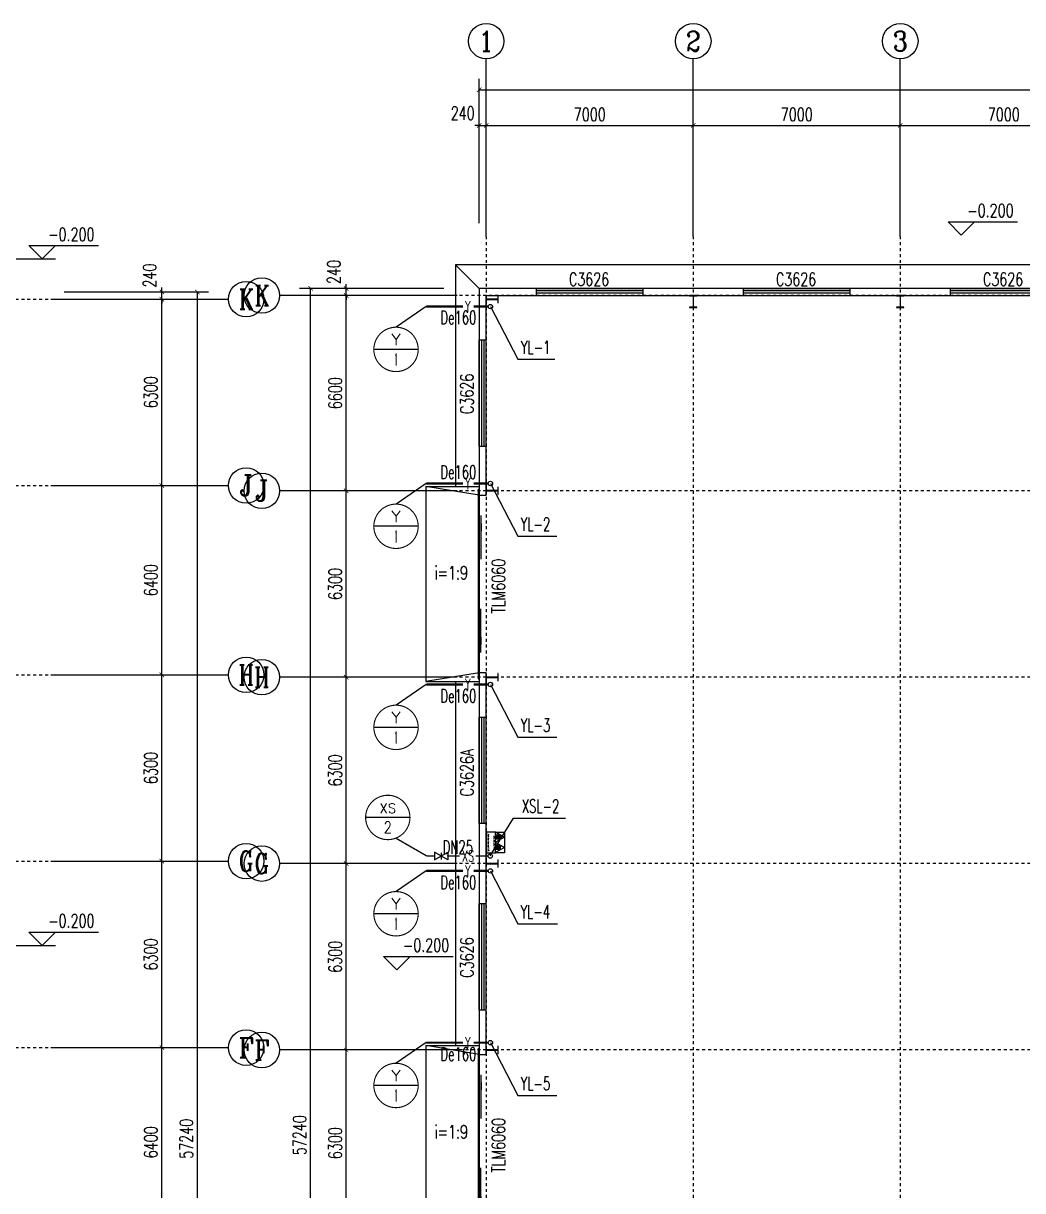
# Model space of a CAD drawing. Header units: millimetres. Extents: x 422266 to 846701, y 53777 to 109039.
# Drawn here: x 422386.35 to 422420.14, y 54755.3 to 54794.75 of the extents above; entities that cross this region are included whole.
import ezdxf
from ezdxf.enums import TextEntityAlignment as Align

# ---------------------------------------------------------------- set-up
doc = ezdxf.new("R2010")
doc.units = ezdxf.units.MM
doc.linetypes.add('DOTE', pattern=[2.42, 2, -0.2, 0.02, -0.2])
for name, color, linetype in [('AXIS_TEXT', 7, 'Continuous'), ('AXIS_外部', 171, 'Continuous'), ('COLUMN', 2, 'Continuous'), ('DIM_SYMB', 171, 'Continuous'), ('DIM_消防', 3, 'Continuous'), ('DIM_雨水', 3, 'Continuous'), ('DOTE', 8, 'DOTE'), ('GROUND', 150, 'Continuous'), ('JZ__灭火器', 6, 'Continuous'), ('PIPE-消防', 1, 'Continuous'), ('PIPE-雨水', 4, 'Continuous'), ('PUB_TEXT', 7, 'Continuous'), ('TEXT_消防', 7, 'Continuous'), ('TEXT_雨水', 7, 'Continuous'), ('TWT_TEXT', 7, 'Continuous'), ('VALVE_消防', 7, 'Continuous'), ('VPIPE-消防', 1, 'Continuous'), ('VPIPE-雨水', 4, 'Continuous'), ('WALL-PARAPET', 6, 'Continuous'), ('WINDOW', 140, 'Continuous'), ('WINDOW_TEXT', 7, 'Continuous'), ('标高', 83, 'Continuous')]:
    doc.layers.add(name, color=color, linetype=linetype)
doc.styles.add('_TCH_AXIS', font='COMPLEX', dxfattribs={"bigfont": 'GBCBIG'})
doc.styles.add('_TCH_DIM', font='SIMPLEX', dxfattribs={"bigfont": 'GBCBIG'})
doc.styles.add('_TCH_DIM_T3', font='SIMPLEX', dxfattribs={"width": 0.705882, "bigfont": 'GBCBIG'})
doc.styles.add('_TCH_WINDOW', font='SIMPLEX', dxfattribs={"height": 3.5, "bigfont": 'GBCBIG'})
doc.styles.add('_TWT_CIRCLE', font='COMPLEX', dxfattribs={"width": 1.1, "height": 3, "bigfont": 'HZTXT'})
doc.styles.add('_TWT_PIPEDN', font='SIMPLEX', dxfattribs={"width": 0.8, "height": 3, "bigfont": 'HZTXT'})
doc.styles.add('_TWT_PIPETEXT', font='COMPLEX', dxfattribs={"width": 0.8, "height": 2.5, "bigfont": 'HZTXT'})
doc.styles.add('_TWT_SERIAL', font='COMPLEX', dxfattribs={"width": 0.8, "height": 3, "bigfont": 'HZTXT'})
doc.styles.add('COMPLEX', font='COMPLEX')
doc.dimstyles.new('_TCH_ARCH&&150', dxfattribs={"dimtxt": 446.25, "dimasz": 150, "dimexe": 375, "dimexo": 450, "dimgap": 150, "dimtad": 1, "dimdec": 0, "dimzin": 0, "dimdsep": 46, "dimtxsty": '_TCH_DIM_T3', "dimblk": 'ARCHTICK', "dimcen": 0.09, "dimclrt": 7, "dimazin": 2, "dimtfac": 1, "dimtdec": 0, "dimtix": 1, "dimtmove": 2, "dimatfit": 3, "dimfxl": 0, "dimtolj": 1, "dimtzin": 0, "dimarcsym": 0})

# ---------------------------------------------------------------- blocks, each defined once
blk = doc.blocks.new('_AXISO')
blk.add_circle((0, 0), 0.5)
at = {"layer": 'AXIS_TEXT', "style": 'COMPLEX', "width": 1.041667}
blk.add_attdef('A', text='', height=0.56, dxfattribs=at).set_placement((-0.25, -0.28), (0.25, -0.28), align=Align.FIT)
blk = doc.blocks.new('_ArchTick')
at = {"color": 0, "linetype": 'ByBlock', "const_width": 0.15}
blk.add_lwpolyline([(-0.5, -0.5), (0.5, 0.5)], dxfattribs=at)
blk = doc.blocks.new('*D123')
at = {"layer": 'AXIS_外部', "color": 0, "lineweight": -2}
for p, q in [((551566, 124656), (556441, 124656)), ((556066, 67416), (556066, 124656)), ((551566, 67416), (556441, 67416))]:
    blk.add_line(p, q, dxfattribs=at)
at = {"layer": 'Defpoints', "color": 0}
for p in [(551116, 124656), (556066, 124656), (551116, 67416)]:
    blk.add_point(p, dxfattribs=at)
at = {"layer": 'AXIS_外部', "color": 0, "lineweight": -2, "xscale": 150, "yscale": 150, "zscale": 150}
for p, rotation in [((556066, 124656), 90), ((556066, 67416), 270)]:
    blk.add_blockref('_ArchTick', p, dxfattribs=dict(at, rotation=rotation))
at = {"layer": 'AXIS_外部', "color": 7, "insert": (555693, 96036), "char_height": 446.2, "attachment_point": 5, "rotation": 90, "style": '_TCH_DIM_T3'}
blk.add_mtext('\\A1;57240', dxfattribs=at)
blk = doc.blocks.new('*D128')
at = {"layer": 'AXIS_外部', "color": 0, "lineweight": -2}
for p, q in [((551566, 99116), (555241, 99116)), ((554866, 92716), (554866, 99116)), ((551566, 92716), (555241, 92716))]:
    blk.add_line(p, q, dxfattribs=at)
at = {"layer": 'Defpoints', "color": 0}
for p in [(551116, 99116), (554866, 99116), (551116, 92716)]:
    blk.add_point(p, dxfattribs=at)
at = {"layer": 'AXIS_外部', "color": 0, "lineweight": -2, "xscale": 150, "yscale": 150, "zscale": 150}
for p, rotation in [((554866, 99116), 90), ((554866, 92716), 270)]:
    blk.add_blockref('_ArchTick', p, dxfattribs=dict(at, rotation=rotation))
at = {"layer": 'AXIS_外部', "color": 7, "insert": (554493, 95916), "char_height": 446.2, "attachment_point": 5, "rotation": 90, "style": '_TCH_DIM_T3'}
blk.add_mtext('\\A1;6400', dxfattribs=at)
blk = doc.blocks.new('*D129')
at = {"layer": 'AXIS_外部', "color": 0, "lineweight": -2}
for p, q in [((551566, 105416), (555241, 105416)), ((554866, 99116), (554866, 105416)), ((551566, 99116), (555241, 99116))]:
    blk.add_line(p, q, dxfattribs=at)
at = {"layer": 'Defpoints', "color": 0}
for p in [(551116, 105416), (554866, 105416), (551116, 99116)]:
    blk.add_point(p, dxfattribs=at)
at = {"layer": 'AXIS_外部', "color": 0, "lineweight": -2, "xscale": 150, "yscale": 150, "zscale": 150}
for p, rotation in [((554866, 105416), 90), ((554866, 99116), 270)]:
    blk.add_blockref('_ArchTick', p, dxfattribs=dict(at, rotation=rotation))
at = {"layer": 'AXIS_外部', "color": 7, "insert": (554493, 102266), "char_height": 446.2, "attachment_point": 5, "rotation": 90, "style": '_TCH_DIM_T3'}
blk.add_mtext('\\A1;6300', dxfattribs=at)
blk = doc.blocks.new('*D130')
at = {"layer": 'AXIS_外部', "color": 0, "lineweight": -2}
for p, q in [((551566, 111716), (555241, 111716)), ((554866, 105416), (554866, 111716)), ((551566, 105416), (555241, 105416))]:
    blk.add_line(p, q, dxfattribs=at)
at = {"layer": 'Defpoints', "color": 0}
for p in [(551116, 111716), (554866, 111716), (551116, 105416)]:
    blk.add_point(p, dxfattribs=at)
at = {"layer": 'AXIS_外部', "color": 0, "lineweight": -2, "xscale": 150, "yscale": 150, "zscale": 150}
for p, rotation in [((554866, 111716), 90), ((554866, 105416), 270)]:
    blk.add_blockref('_ArchTick', p, dxfattribs=dict(at, rotation=rotation))
at = {"layer": 'AXIS_外部', "color": 7, "insert": (554493, 108566), "char_height": 446.2, "attachment_point": 5, "rotation": 90, "style": '_TCH_DIM_T3'}
blk.add_mtext('\\A1;6300', dxfattribs=at)
blk = doc.blocks.new('*D131')
at = {"layer": 'AXIS_外部', "color": 0, "lineweight": -2}
for p, q in [((551566, 118116), (555241, 118116)), ((554866, 111716), (554866, 118116)), ((551566, 111716), (555241, 111716))]:
    blk.add_line(p, q, dxfattribs=at)
at = {"layer": 'Defpoints', "color": 0}
for p in [(551116, 118116), (554866, 118116), (551116, 111716)]:
    blk.add_point(p, dxfattribs=at)
at = {"layer": 'AXIS_外部', "color": 0, "lineweight": -2, "xscale": 150, "yscale": 150, "zscale": 150}
for p, rotation in [((554866, 118116), 90), ((554866, 111716), 270)]:
    blk.add_blockref('_ArchTick', p, dxfattribs=dict(at, rotation=rotation))
at = {"layer": 'AXIS_外部', "color": 7, "insert": (554493, 114916), "char_height": 446.2, "attachment_point": 5, "rotation": 90, "style": '_TCH_DIM_T3'}
blk.add_mtext('\\A1;6400', dxfattribs=at)
blk = doc.blocks.new('*D132')
at = {"layer": 'AXIS_外部', "color": 0, "lineweight": -2}
for p, q in [((551566, 124416), (555241, 124416)), ((554866, 118116), (554866, 124416)), ((551566, 118116), (555241, 118116))]:
    blk.add_line(p, q, dxfattribs=at)
at = {"layer": 'Defpoints', "color": 0}
for p in [(551116, 124416), (554866, 124416), (551116, 118116)]:
    blk.add_point(p, dxfattribs=at)
at = {"layer": 'AXIS_外部', "color": 0, "lineweight": -2, "xscale": 150, "yscale": 150, "zscale": 150}
for p, rotation in [((554866, 124416), 90), ((554866, 118116), 270)]:
    blk.add_blockref('_ArchTick', p, dxfattribs=dict(at, rotation=rotation))
at = {"layer": 'AXIS_外部', "color": 7, "insert": (554493, 121266), "char_height": 446.2, "attachment_point": 5, "rotation": 90, "style": '_TCH_DIM_T3'}
blk.add_mtext('\\A1;6300', dxfattribs=at)
blk = doc.blocks.new('*D133')
at = {"layer": 'AXIS_外部', "color": 0, "lineweight": -2}
for p, q in [((554866, 124656), (554866, 124806)), ((551566, 124656), (555241, 124656)), ((551566, 124416), (555241, 124416)), ((554866, 124416), (554866, 124656)), ((554866, 124416), (554866, 124266))]:
    blk.add_line(p, q, dxfattribs=at)
at = {"layer": 'Defpoints', "color": 0}
for p in [(551116, 124656), (551116, 124416), (554866, 124656)]:
    blk.add_point(p, dxfattribs=at)
at = {"layer": 'AXIS_外部', "color": 0, "lineweight": -2, "xscale": 150, "yscale": 150, "zscale": 150}
for p, rotation in [((554866, 124656), 270), ((554866, 124416), 90)]:
    blk.add_blockref('_ArchTick', p, dxfattribs=dict(at, rotation=rotation))
at = {"layer": 'AXIS_外部', "color": 7, "insert": (554454, 125211), "char_height": 446.2, "attachment_point": 5, "rotation": 90, "style": '_TCH_DIM_T3'}
blk.add_mtext('\\A1;240', dxfattribs=at)
blk = doc.blocks.new('A$C3ACC4A1C')
at = {"layer": 'COLUMN'}
h = blk.add_hatch(color=256, dxfattribs=at)
h.paths.add_polyline_path([(125, 400), (0, 400), (0, 388), (120, 388), (120, 200), (125, 200)])
h.paths.add_polyline_path([(250, 400), (125, 400), (125, 200), (130, 200), (130, 388), (250, 388)])
h.paths.add_polyline_path([(250, 12), (130, 12), (130, 200), (125, 200), (125, 0), (250, 0)])
h.paths.add_polyline_path([(125, 200), (120, 200), (120, 12), (0, 12), (0, 0), (125, 0)])
blk.add_lwpolyline([(0, 0), (0, 12), (120, 12), (120, 388), (0, 388), (0, 400), (250, 400), (250, 388), (130, 388), (130, 12), (250, 12), (250, 0)], close=True, dxfattribs=at)
blk = doc.blocks.new('消防软管卷盘')
blk.add_lwpolyline([(4963954, 151899), (4963954, 150312), (4964641, 150312), (4964641, 151899)], close=True)
for points, const_width in [([(4964134, 151704), (4964482, 151704)], 1), ([(4964134, 151566), (4964482, 151566)], 1), ([(4964134, 151428), (4964482, 151428)], 1), ([(4964134, 151290), (4964482, 151290)], 1), ([(4964134, 151152), (4964482, 151152)], 1), ([(4964134, 151014), (4964482, 151014)], 0.1), ([(4964134, 150876), (4964482, 150876)], 1), ([(4964134, 150738), (4964482, 150738)], 1), ([(4964150, 150600), (4964499, 150600)], 1), ([(4964150, 150462), (4964499, 150462)], 1)]:
    blk.add_lwpolyline(points, dxfattribs=dict(const_width=const_width))
for centre, start, end in [((4964134, 151636), 90, 270), ((4964134, 151360), 90, 270), ((4964482, 151498), 270, 90), ((4964482, 151222), 270, 90), ((4964134, 151084), 90, 270), ((4964134, 150808), 90, 270), ((4964150, 150532), 90, 270), ((4964482, 150946), 270, 90), ((4964499, 150670), 270, 90)]:
    blk.add_arc(centre, 69, start, end)
blk = doc.blocks.new('手提式干粉灭火器')
h = blk.add_hatch()
h.set_pattern_fill('ANSI31', color=256, scale=225.365854, style=0)
h.set_pattern_definition([(45, (276289.086, 185586.136), (-19.9197154, 19.9197154), [])])
h.paths.add_polyline_path([(72, 158), (-72, 158), (-72, 19), (72, 19)])
for points in [[(0, 303), (-175, 0), (175, 0)], [(-72, 19), (72, 19), (72, 158), (-72, 158)]]:
    blk.add_lwpolyline(points, close=True)
blk = doc.blocks.new('92623')
blk.add_lwpolyline([(8910066, 83014), (8909273, 83014), (8909273, 82670), (8910066, 82670)], close=True)
at = {"xscale": -0.5, "yscale": 0.5, "zscale": 0.5, "rotation": 89.99999999998747}
blk.add_blockref('消防软管卷盘', (8985223, 2565334), dxfattribs=at)
at = {"layer": 'JZ__灭火器', "xscale": 1.141071624, "yscale": 1.141071624, "zscale": 1.141071624, "rotation": 180}
for p in [(8909466, 83014), (8909863, 83014)]:
    blk.add_blockref('手提式干粉灭火器', p, dxfattribs=at)
blk = doc.blocks.new('$WINLIB2D$00000001')
for p, q in [((-0.5, 0.5), (0.5, 0.5)), ((-0.5, 0.5), (-0.5, -0.5)), ((0.5, -0.5), (0.5, 0.5)), ((0.5, 0.167), (-0.5, 0.167)), ((0.5, -0.167), (-0.5, -0.167)), ((-0.5, -0.5), (0.5, -0.5))]:
    blk.add_line(p, q)
blk = doc.blocks.new('*D134')
at = {"layer": 'AXIS_外部', "color": 0, "lineweight": -2}
for p, q in [((434387, 125665), (429512, 125665)), ((429887, 68425), (429887, 125665)), ((434387, 68425), (429512, 68425))]:
    blk.add_line(p, q, dxfattribs=at)
at = {"layer": 'Defpoints', "color": 0}
for p in [(429887, 125665), (434837, 125665), (434837, 68425)]:
    blk.add_point(p, dxfattribs=at)
at = {"layer": 'AXIS_外部', "color": 0, "lineweight": -2, "xscale": 150, "yscale": 150, "zscale": 150}
for p, rotation in [((429887, 125665), 90), ((429887, 68425), 270)]:
    blk.add_blockref('_ArchTick', p, dxfattribs=dict(at, rotation=rotation))
at = {"layer": 'AXIS_外部', "color": 7, "insert": (429514, 97045), "char_height": 446.2, "attachment_point": 5, "rotation": 90, "style": '_TCH_DIM_T3'}
blk.add_mtext('\\A1;57240', dxfattribs=at)
blk = doc.blocks.new('*D139')
at = {"layer": 'AXIS_外部', "color": 0, "lineweight": -2}
for p, q in [((434387, 99925), (430712, 99925)), ((431087, 93625), (431087, 99925)), ((434387, 93625), (430712, 93625))]:
    blk.add_line(p, q, dxfattribs=at)
at = {"layer": 'Defpoints', "color": 0}
for p in [(431087, 99925), (434837, 99925), (434837, 93625)]:
    blk.add_point(p, dxfattribs=at)
at = {"layer": 'AXIS_外部', "color": 0, "lineweight": -2, "xscale": 150, "yscale": 150, "zscale": 150}
for p, rotation in [((431087, 99925), 90), ((431087, 93625), 270)]:
    blk.add_blockref('_ArchTick', p, dxfattribs=dict(at, rotation=rotation))
at = {"layer": 'AXIS_外部', "color": 7, "insert": (430714, 96775), "char_height": 446.2, "attachment_point": 5, "rotation": 90, "style": '_TCH_DIM_T3'}
blk.add_mtext('\\A1;6300', dxfattribs=at)
blk = doc.blocks.new('*D140')
at = {"layer": 'AXIS_外部', "color": 0, "lineweight": -2}
for p, q in [((434387, 106225), (430712, 106225)), ((431087, 99925), (431087, 106225)), ((434387, 99925), (430712, 99925))]:
    blk.add_line(p, q, dxfattribs=at)
at = {"layer": 'Defpoints', "color": 0}
for p in [(431087, 106225), (434837, 106225), (434837, 99925)]:
    blk.add_point(p, dxfattribs=at)
at = {"layer": 'AXIS_外部', "color": 0, "lineweight": -2, "xscale": 150, "yscale": 150, "zscale": 150}
for p, rotation in [((431087, 106225), 90), ((431087, 99925), 270)]:
    blk.add_blockref('_ArchTick', p, dxfattribs=dict(at, rotation=rotation))
at = {"layer": 'AXIS_外部', "color": 7, "insert": (430714, 103075), "char_height": 446.2, "attachment_point": 5, "rotation": 90, "style": '_TCH_DIM_T3'}
blk.add_mtext('\\A1;6300', dxfattribs=at)
blk = doc.blocks.new('*D141')
at = {"layer": 'AXIS_外部', "color": 0, "lineweight": -2}
for p, q in [((434387, 112525), (430712, 112525)), ((431087, 106225), (431087, 112525)), ((434387, 106225), (430712, 106225))]:
    blk.add_line(p, q, dxfattribs=at)
at = {"layer": 'Defpoints', "color": 0}
for p in [(431087, 112525), (434837, 112525), (434837, 106225)]:
    blk.add_point(p, dxfattribs=at)
at = {"layer": 'AXIS_外部', "color": 0, "lineweight": -2, "xscale": 150, "yscale": 150, "zscale": 150}
for p, rotation in [((431087, 112525), 90), ((431087, 106225), 270)]:
    blk.add_blockref('_ArchTick', p, dxfattribs=dict(at, rotation=rotation))
at = {"layer": 'AXIS_外部', "color": 7, "insert": (430714, 109375), "char_height": 446.2, "attachment_point": 5, "rotation": 90, "style": '_TCH_DIM_T3'}
blk.add_mtext('\\A1;6300', dxfattribs=at)
blk = doc.blocks.new('*D142')
at = {"layer": 'AXIS_外部', "color": 0, "lineweight": -2}
for p, q in [((434387, 118825), (430712, 118825)), ((431087, 112525), (431087, 118825)), ((434387, 112525), (430712, 112525))]:
    blk.add_line(p, q, dxfattribs=at)
at = {"layer": 'Defpoints', "color": 0}
for p in [(431087, 118825), (434837, 118825), (434837, 112525)]:
    blk.add_point(p, dxfattribs=at)
at = {"layer": 'AXIS_外部', "color": 0, "lineweight": -2, "xscale": 150, "yscale": 150, "zscale": 150}
for p, rotation in [((431087, 118825), 90), ((431087, 112525), 270)]:
    blk.add_blockref('_ArchTick', p, dxfattribs=dict(at, rotation=rotation))
at = {"layer": 'AXIS_外部', "color": 7, "insert": (430714, 115675), "char_height": 446.2, "attachment_point": 5, "rotation": 90, "style": '_TCH_DIM_T3'}
blk.add_mtext('\\A1;6300', dxfattribs=at)
blk = doc.blocks.new('*D143')
at = {"layer": 'AXIS_外部', "color": 0, "lineweight": -2}
for p, q in [((434387, 125425), (430712, 125425)), ((431087, 118825), (431087, 125425)), ((434387, 118825), (430712, 118825))]:
    blk.add_line(p, q, dxfattribs=at)
at = {"layer": 'Defpoints', "color": 0}
for p in [(431087, 125425), (434837, 125425), (434837, 118825)]:
    blk.add_point(p, dxfattribs=at)
at = {"layer": 'AXIS_外部', "color": 0, "lineweight": -2, "xscale": 150, "yscale": 150, "zscale": 150}
for p, rotation in [((431087, 125425), 90), ((431087, 118825), 270)]:
    blk.add_blockref('_ArchTick', p, dxfattribs=dict(at, rotation=rotation))
at = {"layer": 'AXIS_外部', "color": 7, "insert": (430714, 122125), "char_height": 446.2, "attachment_point": 5, "rotation": 90, "style": '_TCH_DIM_T3'}
blk.add_mtext('\\A1;6600', dxfattribs=at)
blk = doc.blocks.new('*D144')
at = {"layer": 'AXIS_外部', "color": 0, "lineweight": -2}
for p, q in [((434387, 125665), (430712, 125665)), ((431087, 125665), (431087, 125815)), ((431087, 125425), (431087, 125665)), ((434387, 125425), (430712, 125425)), ((431087, 125425), (431087, 125275))]:
    blk.add_line(p, q, dxfattribs=at)
at = {"layer": 'Defpoints', "color": 0}
for p in [(431087, 125665), (434837, 125665), (434837, 125425)]:
    blk.add_point(p, dxfattribs=at)
at = {"layer": 'AXIS_外部', "color": 0, "lineweight": -2, "xscale": 150, "yscale": 150, "zscale": 150}
for p, rotation in [((431087, 125665), 270), ((431087, 125425), 90)]:
    blk.add_blockref('_ArchTick', p, dxfattribs=dict(at, rotation=rotation))
at = {"layer": 'AXIS_外部', "color": 7, "insert": (430674, 126220), "char_height": 446.2, "attachment_point": 5, "rotation": 90, "style": '_TCH_DIM_T3'}
blk.add_mtext('\\A1;240', dxfattribs=at)
blk = doc.blocks.new('*D145')
at = {"layer": 'AXIS_外部', "color": 0, "lineweight": -2}
for p, q in [((435585, 127875), (435585, 132750)), ((478065, 127875), (478065, 132750)), ((435585, 132375), (478065, 132375))]:
    blk.add_line(p, q, dxfattribs=at)
at = {"layer": 'Defpoints', "color": 0}
for p in [(478065, 132375), (435585, 127425), (478065, 127425)]:
    blk.add_point(p, dxfattribs=at)
at = {"layer": 'AXIS_外部', "color": 0, "lineweight": -2, "xscale": 150, "yscale": 150, "zscale": 150, "rotation": 180}
blk.add_blockref('_ArchTick', (435585, 132375), dxfattribs=at)
at = {"layer": 'AXIS_外部', "color": 0, "lineweight": -2, "xscale": 150, "yscale": 150, "zscale": 150}
blk.add_blockref('_ArchTick', (478065, 132375), dxfattribs=at)
at = {"layer": 'AXIS_外部', "color": 7, "insert": (456825, 132748), "char_height": 446.2, "attachment_point": 5, "style": '_TCH_DIM_T3'}
blk.add_mtext('\\A1;42480', dxfattribs=at)
blk = doc.blocks.new('*D146')
at = {"layer": 'AXIS_外部', "color": 0, "lineweight": -2}
for p, q in [((435585, 127875), (435585, 131550)), ((435825, 127875), (435825, 131550)), ((435585, 131175), (435435, 131175)), ((435585, 131175), (435825, 131175)), ((435825, 131175), (435975, 131175))]:
    blk.add_line(p, q, dxfattribs=at)
at = {"layer": 'Defpoints', "color": 0}
for p in [(435825, 131175), (435585, 127425), (435825, 127425)]:
    blk.add_point(p, dxfattribs=at)
at = {"layer": 'AXIS_外部', "color": 0, "lineweight": -2, "xscale": 150, "yscale": 150, "zscale": 150}
blk.add_blockref('_ArchTick', (435585, 131175), dxfattribs=at)
at = {"layer": 'AXIS_外部', "color": 0, "lineweight": -2, "xscale": 150, "yscale": 150, "zscale": 150, "rotation": 180}
blk.add_blockref('_ArchTick', (435825, 131175), dxfattribs=at)
at = {"layer": 'AXIS_外部', "color": 7, "insert": (435030, 131588), "char_height": 446.2, "attachment_point": 5, "style": '_TCH_DIM_T3'}
blk.add_mtext('\\A1;240', dxfattribs=at)
blk = doc.blocks.new('*D147')
at = {"layer": 'AXIS_外部', "color": 0, "lineweight": -2}
for p, q in [((435825, 127875), (435825, 131550)), ((442825, 127875), (442825, 131550)), ((435825, 131175), (442825, 131175))]:
    blk.add_line(p, q, dxfattribs=at)
at = {"layer": 'Defpoints', "color": 0}
for p in [(442825, 131175), (435825, 127425), (442825, 127425)]:
    blk.add_point(p, dxfattribs=at)
at = {"layer": 'AXIS_外部', "color": 0, "lineweight": -2, "xscale": 150, "yscale": 150, "zscale": 150, "rotation": 180}
blk.add_blockref('_ArchTick', (435825, 131175), dxfattribs=at)
at = {"layer": 'AXIS_外部', "color": 0, "lineweight": -2, "xscale": 150, "yscale": 150, "zscale": 150}
blk.add_blockref('_ArchTick', (442825, 131175), dxfattribs=at)
at = {"layer": 'AXIS_外部', "color": 7, "insert": (439325, 131548), "char_height": 446.2, "attachment_point": 5, "style": '_TCH_DIM_T3'}
blk.add_mtext('\\A1;7000', dxfattribs=at)
blk = doc.blocks.new('*D148')
at = {"layer": 'AXIS_外部', "color": 0, "lineweight": -2}
for p, q in [((442825, 127875), (442825, 131550)), ((449825, 127875), (449825, 131550)), ((442825, 131175), (449825, 131175))]:
    blk.add_line(p, q, dxfattribs=at)
at = {"layer": 'Defpoints', "color": 0}
for p in [(449825, 131175), (442825, 127425), (449825, 127425)]:
    blk.add_point(p, dxfattribs=at)
at = {"layer": 'AXIS_外部', "color": 0, "lineweight": -2, "xscale": 150, "yscale": 150, "zscale": 150, "rotation": 180}
blk.add_blockref('_ArchTick', (442825, 131175), dxfattribs=at)
at = {"layer": 'AXIS_外部', "color": 0, "lineweight": -2, "xscale": 150, "yscale": 150, "zscale": 150}
blk.add_blockref('_ArchTick', (449825, 131175), dxfattribs=at)
at = {"layer": 'AXIS_外部', "color": 7, "insert": (446325, 131548), "char_height": 446.2, "attachment_point": 5, "style": '_TCH_DIM_T3'}
blk.add_mtext('\\A1;7000', dxfattribs=at)
blk = doc.blocks.new('*D149')
at = {"layer": 'AXIS_外部', "color": 0, "lineweight": -2}
for p, q in [((449825, 127875), (449825, 131550)), ((456825, 127875), (456825, 131550)), ((449825, 131175), (456825, 131175))]:
    blk.add_line(p, q, dxfattribs=at)
at = {"layer": 'Defpoints', "color": 0}
for p in [(456825, 131175), (449825, 127425), (456825, 127425)]:
    blk.add_point(p, dxfattribs=at)
at = {"layer": 'AXIS_外部', "color": 0, "lineweight": -2, "xscale": 150, "yscale": 150, "zscale": 150, "rotation": 180}
blk.add_blockref('_ArchTick', (449825, 131175), dxfattribs=at)
at = {"layer": 'AXIS_外部', "color": 0, "lineweight": -2, "xscale": 150, "yscale": 150, "zscale": 150}
blk.add_blockref('_ArchTick', (456825, 131175), dxfattribs=at)
at = {"layer": 'AXIS_外部', "color": 7, "insert": (453325, 131548), "char_height": 446.2, "attachment_point": 5, "style": '_TCH_DIM_T3'}
blk.add_mtext('\\A1;7000', dxfattribs=at)
blk = doc.blocks.new('$DorLib2D$00000130')
at = {"color": 0, "linetype": 'Continuous'}
for p, q in [((-0.5333, 0.6601), (-0.5333, 0.5127)), ((0, 0.6601), (-0.5333, 0.6601)), ((0, 0.5127), (0, 0.6601)), ((0.5333, 0.6601), (0, 0.6601)), ((0.5333, 0.6601), (0.5333, 0.5127)), ((0, 0.5127), (-0.5333, 0.5127)), ((0.5333, 0.5127), (0, 0.5127)), ((-0.3853, 0.2694), (-0.1396, 0.2694)), ((-0.3853, 0.2694), (-0.2999, 0.2144)), ((-0.2999, 0.2144), (-0.2999, 0.2694)), ((0.3853, 0.2694), (0.1396, 0.2694)), ((0.2999, 0.2144), (0.2999, 0.2694)), ((0.3853, 0.2694), (0.2999, 0.2144))]:
    blk.add_line(p, q, dxfattribs=at)
blk = doc.blocks.new('$VALVE$00000296')
for points in [[(-125, 72), (-125, -72), (125, 72), (125, -72), (-125, 72)], [(0, 60), (0, -64)]]:
    blk.add_lwpolyline(points)
for p in [(-125, 0), (125, 0)]:
    blk.add_point(p)
blk = doc.blocks.new('2325')
at = {"layer": 'AXIS_外部'}
for p, q in [((551116.3, 124415.8), (557116.3, 124415.8)), ((551116.3, 118115.8), (557116.3, 118115.8)), ((551116.3, 111715.8), (557116.3, 111715.8)), ((551116.3, 105415.8), (557116.3, 105415.8)), ((551116.3, 99115.8), (557116.3, 99115.8))]:
    blk.add_line(p, q, dxfattribs=at)
at = {"layer": 'DOTE'}
for p, q in [((437116.3, 124415.8), (551116.3, 124415.8)), ((437116.3, 118115.8), (551116.3, 118115.8)), ((437116.3, 111715.8), (551116.3, 111715.8)), ((437116.3, 105415.8), (551116.3, 105415.8)), ((437116.3, 99115.8), (551116.3, 99115.8))]:
    blk.add_line(p, q, dxfattribs=at)
at = {"layer": '标高'}
for p, q in [((550820.3, 125772.8), (550370.3, 126222.8)), ((550370.3, 126222.8), (552717.8, 126222.8)), ((550820.3, 125772.8), (551270.3, 126222.8)), ((549770.3, 125772.8), (551270.3, 125772.8)), ((550820.3, 102569.8), (550370.3, 103019.8)), ((550370.3, 103019.8), (552717.8, 103019.8)), ((550820.3, 102569.8), (551270.3, 103019.8)), ((549770.3, 102569.8), (551270.3, 102569.8))]:
    blk.add_line(p, q, dxfattribs=at)
at = {"layer": 'AXIS_外部'}
ref = blk.add_blockref('_AXISO', (557716.3, 124415.8), dxfattribs=dict(at, xscale=1200, yscale=1200, zscale=1200))
ref.add_attrib('A', 'K', dxfattribs={"layer": 'AXIS_TEXT', "height": 672.5, "style": '_TCH_AXIS', "width": 0.827331}).set_placement((557464.6, 124079.6), (557968, 124079.6), align=Align.FIT)
ref = blk.add_blockref('_AXISO', (557716.3, 118115.8), dxfattribs=dict(at, xscale=1200, yscale=1200, zscale=1200))
ref.add_attrib('A', 'J', dxfattribs={"layer": 'AXIS_TEXT', "height": 710.5, "style": '_TCH_AXIS', "width": 1.203762}).set_placement((557492.3, 117760.5), (557940.3, 117760.5), align=Align.FIT)
ref = blk.add_blockref('_AXISO', (557716.3, 111715.8), dxfattribs=dict(at, xscale=1200, yscale=1200, zscale=1200))
ref.add_attrib('A', 'H', dxfattribs={"layer": 'AXIS_TEXT', "height": 672.5, "style": '_TCH_AXIS', "width": 0.785965}).set_placement((557464.6, 111379.6), (557968, 111379.6), align=Align.FIT)
ref = blk.add_blockref('_AXISO', (557716.3, 105415.8), dxfattribs=dict(at, xscale=1200, yscale=1200, zscale=1200))
ref.add_attrib('A', 'G', dxfattribs={"layer": 'AXIS_TEXT', "height": 678, "style": '_TCH_AXIS', "width": 0.853333}).set_placement((557468.3, 105076.8), (557964.2, 105076.8), align=Align.FIT)
ref = blk.add_blockref('_AXISO', (557716.3, 99115.8), dxfattribs=dict(at, xscale=1200, yscale=1200, zscale=1200))
ref.add_attrib('A', 'F', dxfattribs={"layer": 'AXIS_TEXT', "height": 672.5, "style": '_TCH_AXIS', "width": 0.982456}).set_placement((557464.6, 98779.6), (557968, 98779.6), align=Align.FIT)
at = {"layer": 'PUB_TEXT', "style": '_TCH_DIM', "width": 0.705882}
for p in [(551022.8, 126380.3), (551022.8, 103177.3)]:
    blk.add_text('-0.200', height=446.25, dxfattribs=at).set_placement(p)
at = {"layer": 'AXIS_外部'}
dim = blk.add_linear_dim(base=(554866.3, 124655.8), p1=(551116.3, 124415.8), p2=(551116.3, 124655.8), angle=90, dimstyle='_TCH_ARCH&&150', dxfattribs=at)
dim.commit()
dim.dimension.update_dxf_attribs({"geometry": '*D133', "text_midpoint": (554453.8, 125210.8), "dimtype": 161})
for p1, p2, distance, picture, middle in [((551116.3, 67415.8), (551116.3, 124655.8), -4950, '*D123', (555693.2, 96035.8)), ((551116.3, 118115.8), (551116.3, 124415.8), -3750, '*D132', (554493.2, 121265.8)), ((551116.3, 111715.8), (551116.3, 118115.8), -3750, '*D131', (554493.2, 114915.8)), ((551116.3, 105415.8), (551116.3, 111715.8), -3750, '*D130', (554493.2, 108565.8)), ((551116.3, 99115.8), (551116.3, 105415.8), -3750, '*D129', (554493.2, 102265.8)), ((551116.3, 92715.8), (551116.3, 99115.8), -3750, '*D128', (554493.2, 95915.8))]:
    dim = blk.add_aligned_dim(p1=p1, p2=p2, distance=distance, dimstyle='_TCH_ARCH&&150', dxfattribs=at)
    dim.commit()
    dim.dimension.update_dxf_attribs({"geometry": picture, "text_midpoint": middle})
blk = doc.blocks.new('242355')
at = {"layer": 'AXIS_外部'}
for p, q in [((435824.8, 127425.2), (435824.8, 133425.2)), ((442824.8, 127425.2), (442824.8, 133425.2)), ((449824.8, 127425.2), (449824.8, 133425.2)), ((434836.8, 125425.2), (428836.8, 125425.2)), ((434836.8, 118825.2), (428836.8, 118825.2)), ((434836.8, 112525.2), (428836.8, 112525.2)), ((434836.8, 106225.2), (428836.8, 106225.2)), ((434836.8, 99925.2), (428836.8, 99925.2))]:
    blk.add_line(p, q, dxfattribs=at)
at = {"layer": 'DIM_SYMB'}
for points in [[(435391.1, 115675.2, 0, 0, 0), (434378.3, 115675.2, 120, 0, 0), (433928.3, 115675.2, 0, 0, 0)], [(435391.1, 96775.2, 0, 0, 0), (434378.3, 96775.2, 120, 0, 0), (433928.3, 96775.2, 0, 0, 0)]]:
    blk.add_lwpolyline(points, format="xyseb", dxfattribs=at)
at = {"layer": 'DIM_消防'}
for p, q in [((433796.7, 125051.9), (432781.8, 124354.2)), ((433523.6, 123604.2), (432023.6, 123604.2)), ((433796.7, 119073.5), (432781.8, 118375.7)), ((433523.6, 117625.8), (432023.6, 117625.8)), ((433796.7, 112276.9), (432781.8, 111579.2)), ((433523.6, 110829.2), (432023.6, 110829.2)), ((433245.4, 107784.3), (431745.4, 107784.3)), ((435959, 106482.1), (436746.9, 107764.5)), ((436746.9, 107764.5), (438506, 107764.5)), ((433796.7, 106482.1), (432781.8, 107076.5)), ((433796.7, 105976.9), (432781.8, 105279.2)), ((433523.6, 104529.2), (432023.6, 104529.2)), ((433796.7, 100173.5), (432781.8, 99475.7)), ((433523.6, 98725.8), (432023.6, 98725.8))]:
    blk.add_line(p, q, dxfattribs=at)
at = {"layer": 'DIM_消防', "const_width": 37.5}
for points in [[(433523.6, 123604.2, 1), (432023.6, 123604.2, 1)], [(433523.6, 117625.8, 1), (432023.6, 117625.8, 1)], [(433523.6, 110829.2, 1), (432023.6, 110829.2, 1)], [(433245.4, 107784.3, 1), (431745.4, 107784.3, 1)], [(433523.6, 104529.2, 1), (432023.6, 104529.2, 1)], [(433523.6, 98725.8, 1), (432023.6, 98725.8, 1)]]:
    blk.add_lwpolyline(points, format="xyb", close=True, dxfattribs=at)
at = {"layer": 'DIM_雨水'}
for p, q in [((435964.7, 125051.9), (436887.7, 123269.5)), ((436887.7, 123269.5), (438145.4, 123269.5)), ((435964.7, 119073.5), (436887.7, 117291.1)), ((436887.7, 117291.1), (438207, 117291.1)), ((435964.7, 112276.9), (436887.7, 110494.5)), ((436887.7, 110494.5), (438207, 110494.5)), ((435964.7, 105976.9), (436887.7, 104194.5)), ((436887.7, 104194.5), (438231.9, 104194.5)), ((435964.7, 100173.5), (436887.7, 98391.1)), ((436887.7, 98391.1), (438207, 98391.1))]:
    blk.add_line(p, q, dxfattribs=at)
at = {"layer": 'DOTE'}
for p, q in [((435824.8, 127425.2), (435824.8, 62991.6)), ((442824.8, 127425.2), (442824.8, 62991.6)), ((449824.8, 127425.2), (449824.8, 62991.6)), ((478824.8, 125425.2), (434836.8, 125425.2)), ((478824.8, 118825.2), (434836.8, 118825.2)), ((478824.8, 112525.2), (434836.8, 112525.2)), ((478824.8, 106225.2), (434836.8, 106225.2)), ((478824.8, 99925.2), (434836.8, 99925.2))]:
    blk.add_line(p, q, dxfattribs=at)
at = {"layer": 'GROUND', "color": 8}
for p, q in [((457224.8, 126465.2), (434784.8, 126465.2)), ((434784.8, 126465.2), (434784.8, 118975.2)), ((435584.8, 125665.2), (434784.8, 126465.2)), ((457224.8, 125665.2), (435584.8, 125665.2)), ((435584.8, 125665.2), (435584.8, 118975.2)), ((433784.8, 118975.2), (433784.8, 112375.2)), ((433784.8, 118975.2), (435584.8, 118975.2)), ((435584.8, 118675.2), (433784.8, 118975.2)), ((435584.8, 118975.2), (435584.8, 112375.2)), ((435584.8, 112675.2), (433784.8, 112375.2)), ((433784.8, 112375.2), (435584.8, 112375.2)), ((434784.8, 112375.2), (434784.8, 100075.2)), ((435584.8, 112375.2), (435584.8, 100075.2)), ((433784.8, 100075.2), (433784.8, 93475.2)), ((433784.8, 100075.2), (435584.8, 100075.2)), ((435584.8, 99775.2), (433784.8, 100075.2)), ((435584.8, 100075.2), (435584.8, 93475.2))]:
    blk.add_line(p, q, dxfattribs=at)
at = {"layer": 'PIPE-消防', "linetype": 'Continuous', "ltscale": 1.5, "const_width": 52.5}
for points in [[(434072, 106482.1), (433796.7, 106482.1)], [(434931.5, 106482.1), (434522, 106482.1)], [(435884, 106482.1), (435470.1, 106482.1)]]:
    blk.add_lwpolyline(points, dxfattribs=at)
at = {"layer": 'PIPE-雨水', "linetype": 'Continuous', "ltscale": 1.5, "const_width": 75}
for points in [[(435035.7, 125051.9), (433796.7, 125051.9)], [(435889.7, 125051.9), (435402.8, 125051.9)], [(435035.7, 119073.5), (433796.7, 119073.5)], [(435889.7, 119073.5), (435402.8, 119073.5)], [(435035.7, 112276.9), (433796.7, 112276.9)], [(435889.7, 112276.9), (435402.8, 112276.9)], [(435035.7, 105976.9), (433796.7, 105976.9)], [(435889.7, 105976.9), (435402.8, 105976.9)], [(435035.7, 100173.5), (433796.7, 100173.5)], [(435889.7, 100173.5), (435402.8, 100173.5)]]:
    blk.add_lwpolyline(points, dxfattribs=at)
at = {"layer": 'VPIPE-消防', "linetype": 'Continuous'}
blk.add_circle((435959, 106482.1), 75, dxfattribs=at)
at = {"layer": 'VPIPE-雨水', "linetype": 'Continuous'}
for centre in [(435964.7, 125051.9), (435964.7, 119073.5), (435964.7, 112276.9), (435964.7, 105976.9), (435964.7, 100173.5)]:
    blk.add_circle(centre, 75, dxfattribs=at)
at = {"layer": 'WALL-PARAPET'}
for p, q in [((437524.8, 125665.2), (435584.8, 125665.2)), ((435584.8, 125665.2), (435584.8, 123925.2)), ((437524.8, 125425.2), (437524.8, 125665.2)), ((444524.8, 125665.2), (441124.8, 125665.2)), ((441124.8, 125665.2), (441124.8, 125425.2)), ((444524.8, 125425.2), (444524.8, 125665.2)), ((451524.8, 125665.2), (448124.8, 125665.2)), ((448124.8, 125665.2), (448124.8, 125425.2)), ((451524.8, 125425.2), (451524.8, 125665.2)), ((435824.8, 125425.2), (437524.8, 125425.2)), ((435824.8, 123925.2), (435824.8, 125425.2)), ((441124.8, 125425.2), (444524.8, 125425.2)), ((448124.8, 125425.2), (451524.8, 125425.2)), ((435584.8, 123925.2), (435824.8, 123925.2)), ((435824.8, 120325.2), (435584.8, 120325.2)), ((435584.8, 120325.2), (435584.8, 118675.2)), ((435824.8, 118675.2), (435824.8, 120325.2)), ((435584.8, 118675.2), (435824.8, 118675.2)), ((435824.8, 112675.2), (435584.8, 112675.2)), ((435584.8, 112675.2), (435584.8, 111175.2)), ((435824.8, 111175.2), (435824.8, 112675.2)), ((435584.8, 111175.2), (435824.8, 111175.2)), ((435824.8, 107575.2), (435584.8, 107575.2)), ((435584.8, 107575.2), (435584.8, 104875.2)), ((435824.8, 104875.2), (435824.8, 107575.2)), ((435584.8, 104875.2), (435824.8, 104875.2)), ((435824.8, 101275.2), (435584.8, 101275.2)), ((435584.8, 101275.2), (435584.8, 99775.2)), ((435824.8, 99775.2), (435824.8, 101275.2)), ((435584.8, 99775.2), (435824.8, 99775.2))]:
    blk.add_line(p, q, dxfattribs=at)
at = {"layer": '标高'}
for p, q in [((451889.2, 127465.2), (451439.2, 127915.2)), ((451439.2, 127915.2), (453786.7, 127915.2)), ((451889.2, 127465.2), (452339.2, 127915.2)), ((432804.4, 102633.1), (432354.4, 103083.1)), ((432354.4, 103083.1), (434701.9, 103083.1)), ((432804.4, 102633.1), (433254.4, 103083.1))]:
    blk.add_line(p, q, dxfattribs=at)
at = {"xscale": -0.882, "yscale": 0.882, "zscale": 0.882, "rotation": 90}
blk.add_blockref('92623', (509356.8, 7965269.8), dxfattribs=at)
at = {"layer": 'AXIS_外部'}
ref = blk.add_blockref('_AXISO', (435824.8, 134025.2), dxfattribs=dict(at, xscale=1200, yscale=1200, zscale=1200))
ref.add_attrib('A', '1', dxfattribs={"layer": 'AXIS_TEXT', "height": 676.6, "style": '_TCH_AXIS', "width": 1.716475}).set_placement((435575.9, 133686.9), (436073.7, 133686.9), align=Align.FIT)
ref = blk.add_blockref('_AXISO', (442824.8, 134025.2), dxfattribs=dict(at, xscale=1200, yscale=1200, zscale=1200))
ref.add_attrib('A', '2', dxfattribs={"layer": 'AXIS_TEXT', "height": 675.3, "style": '_TCH_AXIS', "width": 1.109827}).set_placement((442575, 133687.6), (443074.6, 133687.6), align=Align.FIT)
ref = blk.add_blockref('_AXISO', (449824.8, 134025.2), dxfattribs=dict(at, xscale=1200, yscale=1200, zscale=1200))
ref.add_attrib('A', '3', dxfattribs={"layer": 'AXIS_TEXT', "height": 678, "style": '_TCH_AXIS', "width": 1.097143}).set_placement((449576.8, 133686.2), (450072.7, 133686.2), align=Align.FIT)
ref = blk.add_blockref('_AXISO', (428236.8, 125425.2), dxfattribs=dict(at, xscale=1200, yscale=1200, zscale=1200))
ref.add_attrib('A', 'K', dxfattribs={"layer": 'AXIS_TEXT', "height": 672.5, "style": '_TCH_AXIS', "width": 0.827331}).set_placement((427985.1, 125089), (428488.5, 125089), align=Align.FIT)
ref = blk.add_blockref('_AXISO', (428236.8, 118825.2), dxfattribs=dict(at, xscale=1200, yscale=1200, zscale=1200))
ref.add_attrib('A', 'J', dxfattribs={"layer": 'AXIS_TEXT', "height": 710.5, "style": '_TCH_AXIS', "width": 1.203762}).set_placement((428012.8, 118469.9), (428460.8, 118469.9), align=Align.FIT)
ref = blk.add_blockref('_AXISO', (428236.8, 112525.2), dxfattribs=dict(at, xscale=1200, yscale=1200, zscale=1200))
ref.add_attrib('A', 'H', dxfattribs={"layer": 'AXIS_TEXT', "height": 672.5, "style": '_TCH_AXIS', "width": 0.785965}).set_placement((427985.1, 112189), (428488.5, 112189), align=Align.FIT)
ref = blk.add_blockref('_AXISO', (428236.8, 106225.2), dxfattribs=dict(at, xscale=1200, yscale=1200, zscale=1200))
ref.add_attrib('A', 'G', dxfattribs={"layer": 'AXIS_TEXT', "height": 678, "style": '_TCH_AXIS', "width": 0.853333}).set_placement((427988.8, 105886.2), (428484.7, 105886.2), align=Align.FIT)
ref = blk.add_blockref('_AXISO', (428236.8, 99925.2), dxfattribs=dict(at, xscale=1200, yscale=1200, zscale=1200))
ref.add_attrib('A', 'F', dxfattribs={"layer": 'AXIS_TEXT', "height": 672.5, "style": '_TCH_AXIS', "width": 0.982456}).set_placement((427985.1, 99589), (428488.5, 99589), align=Align.FIT)
at = {"layer": 'COLUMN', "xscale": -1, "rotation": 90}
for p in [(436224.8, 125425.2), (436224.8, 118950.2), (436224.8, 112650.2), (436224.8, 106350.2), (436224.8, 100050.2)]:
    blk.add_blockref('A$C3ACC4A1C', p, dxfattribs=at)
at = {"layer": 'COLUMN', "xscale": -1}
for p in [(442949.8, 125025.2), (449949.8, 125025.2)]:
    blk.add_blockref('A$C3ACC4A1C', p, dxfattribs=at)
at = {"layer": 'VALVE_消防', "xscale": -1.8, "yscale": -1.8, "zscale": 1.8, "rotation": 180}
blk.add_blockref('$VALVE$00000296', (434297, 106482.1), dxfattribs=at)
at = {"layer": 'WINDOW'}
ref = blk.add_blockref('$WINLIB2D$00000001', (439324.8, 125545.2), dxfattribs=dict(at, xscale=-3600.000000003725, yscale=240, zscale=-3600.000000003725, rotation=180))
ref.add_attrib('A', 'C3626', (438619.8, 125751.2), dxfattribs={"layer": 'WINDOW_TEXT', "height": 446.25, "style": '_TCH_WINDOW', "width": 0.705882})
ref = blk.add_blockref('$WINLIB2D$00000001', (446324.8, 125545.2), dxfattribs=dict(at, xscale=-3600.000000003725, yscale=240, zscale=-3600.000000003725, rotation=180))
ref.add_attrib('A', 'C3626', (445619.8, 125751.2), dxfattribs={"layer": 'WINDOW_TEXT', "height": 446.25, "style": '_TCH_WINDOW', "width": 0.705882})
ref = blk.add_blockref('$WINLIB2D$00000001', (453324.8, 125545.2), dxfattribs=dict(at, xscale=-3600.000000003725, yscale=240, zscale=-3600.000000003725, rotation=180))
ref.add_attrib('A', 'C3626', (452619.8, 125751.2), dxfattribs={"layer": 'WINDOW_TEXT', "height": 446.25, "style": '_TCH_WINDOW', "width": 0.705882})
ref = blk.add_blockref('$WINLIB2D$00000001', (435704.8, 122125.2), dxfattribs=dict(at, xscale=3600.000000003725, yscale=-240, zscale=3600.000000003725, rotation=90.00000000000641))
ref.add_attrib('A', 'C3626', (435395.4, 121420.2), dxfattribs={"layer": 'WINDOW_TEXT', "height": 446.25, "rotation": 90, "style": '_TCH_WINDOW', "width": 0.705882})
ref = blk.add_blockref('$DorLib2D$00000130', (435704.8, 115675.2), dxfattribs=dict(at, xscale=6000, yscale=240, zscale=6000, rotation=90.00000000000641))
ref.add_attrib('A', 'TLM6060', (436460.4, 114677.7), dxfattribs={"layer": 'WINDOW_TEXT', "height": 446.25, "rotation": 90, "style": '_TCH_WINDOW', "width": 0.705882})
ref = blk.add_blockref('$WINLIB2D$00000001', (435704.8, 109375.2), dxfattribs=dict(at, xscale=3600.000000003725, yscale=-240, zscale=3600.000000003725, rotation=90.00000000000641))
ref.add_attrib('A', 'C3626A', (435395.4, 108497.7), dxfattribs={"layer": 'WINDOW_TEXT', "height": 446.25, "rotation": 90, "style": '_TCH_WINDOW', "width": 0.705882})
ref = blk.add_blockref('$WINLIB2D$00000001', (435704.8, 103075.2), dxfattribs=dict(at, xscale=3600.000000003725, yscale=-240, zscale=3600.000000003725, rotation=90.00000000000641))
ref.add_attrib('A', 'C3626', (435395.4, 102370.2), dxfattribs={"layer": 'WINDOW_TEXT', "height": 446.25, "rotation": 90, "style": '_TCH_WINDOW', "width": 0.705882})
ref = blk.add_blockref('$DorLib2D$00000130', (435704.8, 96775.2), dxfattribs=dict(at, xscale=6000, yscale=240, zscale=6000, rotation=90.00000000000641))
ref.add_attrib('A', 'TLM6060', (436460.4, 95777.7), dxfattribs={"layer": 'WINDOW_TEXT', "height": 446.25, "rotation": 90, "style": '_TCH_WINDOW', "width": 0.705882})
at = {"layer": 'DIM_消防', "color": 7, "style": '_TWT_CIRCLE'}
for s, height, p, p2 in [('Y', 382.3, (432613.4, 123744.4), (432933.8, 123744.4)), ('1', 406.2, (432720.4, 123061.2), (432826.8, 123061.2)), ('Y', 382.3, (432613.4, 117766), (432933.8, 117766)), ('1', 406.2, (432720.4, 117082.8), (432826.8, 117082.8)), ('Y', 382.3, (432613.4, 110969.4), (432933.8, 110969.4)), ('1', 406.2, (432720.4, 110286.2), (432826.8, 110286.2)), ('XS', 317.96, (432212.3, 107934.9), (432778.6, 107934.9)), ('2', 388.1, (432353.1, 107256.9), (432637.7, 107256.9)), ('Y', 382.3, (432613.4, 104669.4), (432933.8, 104669.4)), ('1', 406.2, (432720.4, 103986.2), (432826.8, 103986.2)), ('Y', 382.3, (432613.4, 98866), (432933.8, 98866)), ('1', 406.2, (432720.4, 98182.8), (432826.8, 98182.8))]:
    blk.add_text(s, height=height, dxfattribs=at).set_placement(p, p2, align=Align.FIT)
at = {"layer": 'PUB_TEXT', "style": '_TCH_DIM', "width": 0.705882}
for p in [(452091.7, 128072.7), (433006.9, 103240.6)]:
    blk.add_text('-0.200', height=446.25, dxfattribs=at).set_placement(p)
for p in [(434074.7, 115832.7), (434074.7, 96932.7)]:
    blk.add_text('i=1:9', height=446.25, rotation=360, dxfattribs=at).set_placement(p)
at = {"layer": 'TEXT_消防', "linetype": 'Continuous', "style": '_TWT_PIPEDN', "width": 0.64}
blk.add_text('DN25', height=450, dxfattribs=at).set_placement((434349.8, 106557.1))
at = {"layer": 'TEXT_消防', "style": '_TWT_PIPETEXT', "width": 0.64}
blk.add_text('XS', height=375, dxfattribs=at).set_placement((435006.5, 106294.6))
at = {"layer": 'TEXT_雨水', "style": '_TWT_PIPETEXT', "width": 0.64}
for p in [(435110.7, 124864.4), (435110.7, 118886), (435110.7, 112089.4), (435110.7, 105789.4), (435110.7, 99986)]:
    blk.add_text('Y', height=375, dxfattribs=at).set_placement(p)
at = {"layer": 'TEXT_雨水', "linetype": 'Continuous', "style": '_TWT_PIPEDN', "width": 0.64}
for p in [(434270.4, 124455.2), (434270.4, 119233.2), (434270.4, 111666.2), (434270.4, 105366.2), (434270.4, 99562.7)]:
    blk.add_text('De160', height=450, dxfattribs=at).set_placement(p)
at = {"layer": 'TWT_TEXT', "style": '_TWT_SERIAL', "width": 0.64}
for s, p in [('YL-1', (436995.6, 123449.5)), ('YL-2', (436988.6, 117471.1)), ('YL-3', (436988.6, 110674.5)), ('XSL-2', (437027, 107944.5)), ('YL-4', (436986, 104374.5)), ('YL-5', (436988.6, 98571.1))]:
    blk.add_text(s, height=450, dxfattribs=at).set_placement(p)
at = {"layer": 'AXIS_外部'}
for p1, p2, distance, picture, middle in [((435584.8, 127425.2), (478064.8, 127425.2), 4950, '*D145', (456824.8, 132748.3)), ((435824.8, 127425.2), (442824.8, 127425.2), 3750, '*D147', (439324.8, 131548.3)), ((442824.8, 127425.2), (449824.8, 127425.2), 3750, '*D148', (446324.8, 131548.3)), ((449824.8, 127425.2), (456824.8, 127425.2), 3750, '*D149', (453324.8, 131548.3)), ((434836.8, 68425.2), (434836.8, 125665.2), 4950, '*D134', (429513.7, 97045.2)), ((434836.8, 118825.2), (434836.8, 125425.2), 3750, '*D143', (430713.7, 122125.2)), ((434836.8, 112525.2), (434836.8, 118825.2), 3750, '*D142', (430713.7, 115675.2)), ((434836.8, 106225.2), (434836.8, 112525.2), 3750, '*D141', (430713.7, 109375.2)), ((434836.8, 99925.2), (434836.8, 106225.2), 3750, '*D140', (430713.7, 103075.2)), ((434836.8, 93625.2), (434836.8, 99925.2), 3750, '*D139', (430713.7, 96775.2))]:
    dim = blk.add_aligned_dim(p1=p1, p2=p2, distance=distance, dimstyle='_TCH_ARCH&&150', dxfattribs=at)
    dim.commit()
    dim.dimension.update_dxf_attribs({"geometry": picture, "text_midpoint": middle})
for base, p1, p2, angle, picture, middle in [((435824.8, 131175.2), (435584.8, 127425.2), (435824.8, 127425.2), 0, '*D146', (435029.8, 131587.7)), ((431086.8, 125665.2), (434836.8, 125425.2), (434836.8, 125665.2), 90, '*D144', (430674.3, 126220.2))]:
    dim = blk.add_linear_dim(base=base, p1=p1, p2=p2, angle=angle, dimstyle='_TCH_ARCH&&150', dxfattribs=at)
    dim.commit()
    dim.dimension.update_dxf_attribs({"geometry": picture, "text_midpoint": middle, "dimtype": 161})

msp = doc.modelspace()

# ---------------------------------------------------------------- block references
at = {"color": 2, "xscale": 0.001, "yscale": 0.001, "zscale": 0.001}
for name, p in [('2325', (421836.171, 54661.018)), ('242355', (421966.181, 54660.129))]:
    msp.add_blockref(name, p, dxfattribs=at)

doc.saveas('drawing.dxf')
